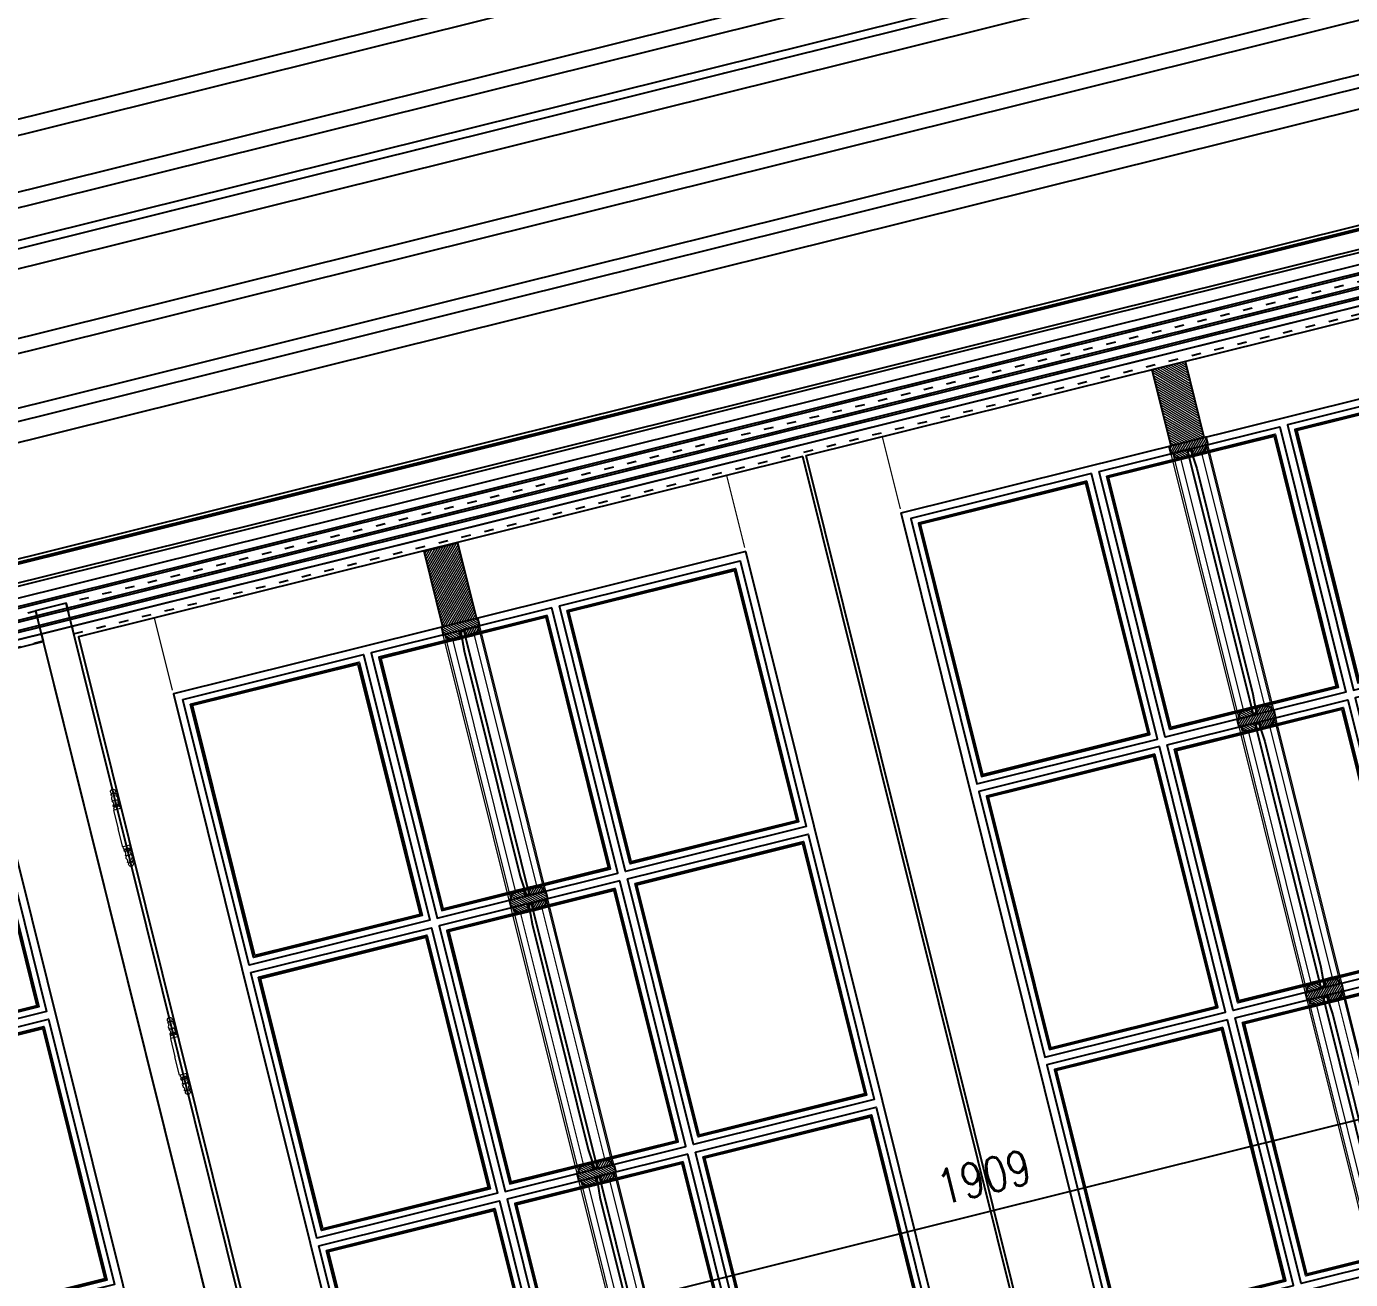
# Model space of a CAD drawing. Header units: inches. Extents: x 122939 to 389145, y 29603 to 574065.
# Drawn here: x 338455 to 340144, y 507255 to 508854 of the extents above; entities that cross this region are included whole.
import ezdxf

# ---------------------------------------------------------------- set-up
doc = ezdxf.new("R2010")
doc.units = ezdxf.units.IN
doc.header["$MEASUREMENT"] = 0
for name, pattern in [('ACAD_ISO03W100', [30, 12, -18]), ('DASHED', [0.75, 0.5, -0.25]), ('HIDDEN', [0.375, 0.25, -0.125])]:
    doc.linetypes.add(name, pattern=pattern)
doc.layers.add('A-Dim-ID', color=9, linetype='Continuous', lineweight=20)
doc.layers.add('A-Hidden', color=8, linetype='HIDDEN')
doc.layers.add('gypsum', color=31, linetype='Continuous')
doc.styles.add('ST9', font='romans.shx', dxfattribs={"width": 0.8})
doc.dimstyles.new('DIM-20', dxfattribs={"dimscale": 1000, "dimtxt": 0.044, "dimasz": 0.035, "dimexe": 0.022, "dimexo": 0.022, "dimgap": 0.022, "dimtad": 1, "dimdec": 0, "dimzin": 0, "dimdsep": 46, "dimtxsty": 'ST9', "dimblk1": 'ARCHTICK', "dimblk2": 'ARCHTICK', "dimsah": 1, "dimcen": 0.088, "dimdle": 0.04, "dimclrd": 256, "dimclre": 256, "dimclrt": 3, "dimadec": 0, "dimazin": 0, "dimtfac": 1, "dimtdec": 0, "dimtix": 1, "dimtofl": 0, "dimtmove": 1, "dimatfit": 3, "dimldrblk": 'CLOSED', "dimfxl": 1, "dimtolj": 1, "dimtzin": 0, "dimarcsym": 0})
pattern_1 = [(135, (-731.5624, 902.898), (-1.76776695, -1.76776695), [])]
pattern_2 = [(135, (-731.5624, 679.578), (-1.76776695, -1.76776695), [])]
pattern_3 = [(135, (-484.0624, 791.238), (-1.76776695, -1.76776695), [])]

# ---------------------------------------------------------------- blocks, each defined once
blk = doc.blocks.new('french door panel')
at = {"lineweight": 0}
h = blk.add_hatch(dxfattribs=at)
h.set_pattern_fill('ANSI31', color=8, scale=20, angle=90)
h.set_pattern_definition(pattern_1)
edge = h.paths.add_edge_path()
edge.add_line((6358, 4229.2), (6358, 4129.2))
edge.add_line((6358, 4129.2), (6402, 4129.2))
edge.add_line((6402, 4129.2), (6402, 4228.8))
edge.add_line((6402, 4228.8), (6358, 4228.8))
h = blk.add_hatch(dxfattribs=at)
h.set_pattern_fill('ANSI31', color=8, scale=20)
h.set_pattern_definition([(45, (-731.5624, 902.898), (-1.76776695, 1.76776695), [])])
h.paths.add_polyline_path([(6394, 4109.2), (6394, 4111.2, 0.414214), (6402, 4119.2), (6404, 4119.2), (6404, 4129.2), (6356, 4129.2), (6356, 4119.2), (6383, 4119.2), (6383, 4109.2)])
h = blk.add_hatch(dxfattribs=at)
h.set_pattern_fill('ANSI31', color=8, scale=20, angle=90)
h.set_pattern_definition(pattern_1)
h.paths.add_polyline_path([(6377, 4109.2), (6377, 4119.2), (6358, 4119.2, 0.414214), (6366, 4111.2), (6366, 4109.2)])
h = blk.add_hatch(dxfattribs=at)
h.set_pattern_fill('ANSI31', color=8, scale=20)
h.set_pattern_definition([(45, (-484.0624, 791.238), (-1.76776695, 1.76776695), [])])
edge = h.paths.add_edge_path()
edge.add_line((6356, 3760.1), (6383, 3760.1))
edge.add_line((6383, 3760.1), (6383, 3750.1))
edge.add_line((6383, 3750.1), (6394, 3750.1))
edge.add_line((6394, 3750.1), (6394, 3752.1))
edge.add_arc((6394, 3760.1), 8, 270, 360)
edge.add_line((6402, 3760.1), (6404, 3760.1))
edge.add_line((6404, 3760.1), (6404, 3770.1))
edge.add_line((6404, 3770.1), (6402, 3770.1))
edge.add_arc((6394, 3770.1), 8, 360, 450)
edge.add_line((6394, 3778.1), (6394, 3780.1))
edge.add_line((6394, 3780.1), (6383, 3780.1))
edge.add_line((6383, 3780.1), (6383, 3770.1))
edge.add_line((6383, 3770.1), (6356, 3770.1))
edge.add_line((6356, 3770.1), (6356, 3760.1))
h = blk.add_hatch(dxfattribs=at)
h.set_pattern_fill('ANSI31', color=8, scale=20, angle=90)
h.set_pattern_definition(pattern_3)
edge = h.paths.add_edge_path()
edge.add_line((6358, 3770.1), (6377, 3770.1))
edge.add_line((6377, 3770.1), (6377, 3780.1))
edge.add_line((6377, 3780.1), (6366, 3780.1))
edge.add_line((6366, 3780.1), (6366, 3778.1))
edge.add_arc((6366, 3770.1), 8, 450, 540)
h = blk.add_hatch(dxfattribs=at)
h.set_pattern_fill('ANSI31', color=8, scale=20, angle=90)
h.set_pattern_definition(pattern_3)
edge = h.paths.add_edge_path()
edge.add_line((6358, 3760.1), (6377, 3760.1))
edge.add_line((6377, 3760.1), (6377, 3750.1))
edge.add_line((6377, 3750.1), (6366, 3750.1))
edge.add_line((6366, 3750.1), (6366, 3752.1))
edge.add_arc((6366, 3760.1), 8, 180, 270, ccw=False)
h = blk.add_hatch(dxfattribs=at)
h.set_pattern_fill('ANSI31', color=8, scale=20)
h.set_pattern_definition([(45, (-731.5624, 679.578), (-1.76776695, 1.76776695), [])])
edge = h.paths.add_edge_path()
edge.add_line((6356, 3400.9), (6383, 3400.9))
edge.add_line((6383, 3400.9), (6383, 3390.9))
edge.add_line((6383, 3390.9), (6394, 3390.9))
edge.add_line((6394, 3390.9), (6394, 3392.9))
edge.add_arc((6394, 3400.9), 8, 270, 360)
edge.add_line((6402, 3400.9), (6404, 3400.9))
edge.add_line((6404, 3400.9), (6404, 3410.9))
edge.add_line((6404, 3410.9), (6402, 3410.9))
edge.add_arc((6394, 3410.9), 8, 0, 90)
edge.add_line((6394, 3418.9), (6394, 3420.9))
edge.add_line((6394, 3420.9), (6383, 3420.9))
edge.add_line((6383, 3420.9), (6383, 3410.9))
edge.add_line((6383, 3410.9), (6356, 3410.9))
edge.add_line((6356, 3410.9), (6356, 3400.9))
h = blk.add_hatch(dxfattribs=at)
h.set_pattern_fill('ANSI31', color=8, scale=20, angle=90)
h.set_pattern_definition(pattern_2)
edge = h.paths.add_edge_path()
edge.add_line((6358, 3410.9), (6377, 3410.9))
edge.add_line((6377, 3410.9), (6377, 3420.9))
edge.add_line((6377, 3420.9), (6366, 3420.9))
edge.add_line((6366, 3420.9), (6366, 3418.9))
edge.add_arc((6366, 3410.9), 8, 90, 180)
h = blk.add_hatch(dxfattribs=at)
h.set_pattern_fill('ANSI31', color=8, scale=20, angle=90)
h.set_pattern_definition(pattern_2)
edge = h.paths.add_edge_path()
edge.add_line((6358, 3400.9), (6377, 3400.9))
edge.add_line((6377, 3400.9), (6377, 3390.9))
edge.add_line((6377, 3390.9), (6366, 3390.9))
edge.add_line((6366, 3390.9), (6366, 3392.9))
edge.add_arc((6366, 3400.9), 8, 180, 270, ccw=False)
at = {"color": 8, "lineweight": 0}
for p, q in [((6003.7, 4134.2, 0), (6003.7, 4229.2, 0)), ((6756.2, 4134.2, 0), (6756.2, 4229.2, 0)), ((6356, 1974.3), (6356, 4119.2, 0)), ((6358, 4119.2, 0), (6358, 3770.1, 0)), ((6366, 4109.2, 0), (6366, 3778.1, 0)), ((6394, 4109.2, 0), (6394, 3778.1, 0)), ((6402, 4119.2, 0), (6402, 3770.1, 0)), ((6404, 1974.3), (6404, 4119.2, 0)), ((6358, 3760.1, 0), (6358, 3410.9)), ((6366, 3752.1, 0), (6366, 3418.9)), ((6394, 3752.1, 0), (6394, 3418.9)), ((6402, 3760.1, 0), (6402, 3410.9)), ((6358, 3400.9), (6358, 3051.7)), ((6402, 3400.9), (6402, 3051.7)), ((6366, 3392.9), (6366, 3059.7)), ((6394, 3392.9), (6394, 3059.7))]:
    blk.add_line(p, q, dxfattribs=at)
at = {"color": 0, "lineweight": -2, "elevation": 0}
for points in [[(5903.7, 4229.2), (6856.2, 4229.2), (6856.2, 1662.2), (5903.7, 1662.2)], [(6003.7, 4129.2), (6756.2, 4129.2), (6756.2, 1964.3), (6003.7, 1964.3)], [(6251.2, 4119.2), (6013.7, 4119.2), (6013.7, 3770.1), (6251.2, 3770.1)], [(6243.2, 4111.2), (6021.7, 4111.2), (6021.7, 3778.1), (6243.2, 3778.1)], [(6241.2, 4109.2), (6023.7, 4109.2), (6023.7, 3780.1), (6241.2, 3780.1)], [(6261.2, 4119.2), (6498.7, 4119.2), (6498.7, 3770.1), (6261.2, 3770.1)], [(6269.2, 4111.2), (6490.7, 4111.2), (6490.7, 3778.1), (6269.2, 3778.1)], [(6271.2, 4109.2), (6488.7, 4109.2), (6488.7, 3780.1), (6271.2, 3780.1)], [(6746.2, 4119.2), (6508.7, 4119.2), (6508.7, 3770.1), (6746.2, 3770.1)], [(6738.2, 4111.2), (6516.7, 4111.2), (6516.7, 3778.1), (6738.2, 3778.1)], [(6736.2, 4109.2), (6518.7, 4109.2), (6518.7, 3780.1), (6736.2, 3780.1)], [(6251.2, 3760.1), (6013.7, 3760.1), (6013.7, 3410.9), (6251.2, 3410.9)], [(6243.2, 3752.1), (6021.7, 3752.1), (6021.7, 3418.9), (6243.2, 3418.9)], [(6241.2, 3750.1), (6023.7, 3750.1), (6023.7, 3420.9), (6241.2, 3420.9)], [(6261.2, 3760.1), (6498.7, 3760.1), (6498.7, 3410.9), (6261.2, 3410.9)], [(6269.2, 3752.1), (6490.7, 3752.1), (6490.7, 3418.9), (6269.2, 3418.9)], [(6271.2, 3750.1), (6488.7, 3750.1), (6488.7, 3420.9), (6271.2, 3420.9)], [(6746.2, 3760.1), (6508.7, 3760.1), (6508.7, 3410.9), (6746.2, 3410.9)], [(6738.2, 3752.1), (6516.7, 3752.1), (6516.7, 3418.9), (6738.2, 3418.9)], [(6736.2, 3750.1), (6518.7, 3750.1), (6518.7, 3420.9), (6736.2, 3420.9)], [(6251.2, 3400.9), (6013.7, 3400.9), (6013.7, 3051.7), (6251.2, 3051.7)], [(6261.2, 3400.9), (6498.7, 3400.9), (6498.7, 3051.7), (6261.2, 3051.7)], [(6746.2, 3400.9), (6508.7, 3400.9), (6508.7, 3051.7), (6746.2, 3051.7)], [(6243.2, 3392.9), (6021.7, 3392.9), (6021.7, 3059.7), (6243.2, 3059.7)], [(6241.2, 3390.9), (6023.7, 3390.9), (6023.7, 3061.7), (6241.2, 3061.7)], [(6269.2, 3392.9), (6490.7, 3392.9), (6490.7, 3059.7), (6269.2, 3059.7)], [(6271.2, 3390.9), (6488.7, 3390.9), (6488.7, 3061.7), (6271.2, 3061.7)], [(6738.2, 3392.9), (6516.7, 3392.9), (6516.7, 3059.7), (6738.2, 3059.7)], [(6736.2, 3390.9), (6518.7, 3390.9), (6518.7, 3061.7), (6736.2, 3061.7)], [(6261.2, 3041.7), (6498.7, 3041.7), (6498.7, 2692.6), (6261.2, 2692.6)]]:
    blk.add_lwpolyline(points, close=True, dxfattribs=at)
at = {"color": 8, "lineweight": -2, "elevation": 0}
blk.add_lwpolyline([(6358, 4229.2), (6358, 4129.2), (6402, 4129.2), (6402, 4228.8), (6358, 4228.8)], dxfattribs=at)
for points in [[(6356, 4119.2), (6356, 4129.2), (6404, 4129.2), (6404, 4119.2), (6402, 4119.2, -0.414214), (6394, 4111.2), (6394, 4109.2), (6383, 4109.2), (6383, 4119.2), (6356, 4119.2)], [(6358, 4119.2), (6377, 4119.2), (6377, 4109.2), (6366, 4109.2), (6366, 4111.2, -0.414214), (6358, 4119.2, 1)], [(6358, 3770.1), (6377, 3770.1), (6377, 3780.1), (6366, 3780.1), (6366, 3778.1, 0.414214), (6358, 3770.1, -1)], [(6358, 3760.1), (6377, 3760.1), (6377, 3750.1), (6366, 3750.1), (6366, 3752.1, -0.414214), (6358, 3760.1, 1)], [(6358, 3410.9), (6377, 3410.9), (6377, 3420.9), (6366, 3420.9), (6366, 3418.9, 0.414214), (6358, 3410.9, -1)], [(6358, 3400.9), (6377, 3400.9), (6377, 3390.9), (6366, 3390.9), (6366, 3392.9, -0.414214), (6358, 3400.9, 1)]]:
    blk.add_lwpolyline(points, format="xyb", dxfattribs=at)
at = {"color": 8, "elevation": 0}
for points in [[(6383.2, 3796.3), (6381.2, 3772.1), (6377.2, 3772.1), (6377.2, 4117.2), (6381.2, 4117.2), (6383.2, 4093)], [(6383.2, 3437.2), (6381.2, 3412.9), (6377.2, 3412.9), (6377.2, 3758.1), (6381.2, 3758.1), (6383.2, 3733.8)], [(6383.2, 3078), (6381.2, 3053.7), (6377.2, 3053.7), (6377.2, 3398.9), (6381.2, 3398.9), (6383.2, 3374.7)]]:
    blk.add_lwpolyline(points, close=True, dxfattribs=at)
at = {"color": 8, "lineweight": -2, "elevation": 0}
for points in [[(6356, 3770.1), (6383, 3770.1), (6383, 3780.1), (6394, 3780.1), (6394, 3778.1, -0.414214), (6402, 3770.1), (6404, 3770.1), (6404, 3760.1), (6402, 3760.1, -0.414214), (6394, 3752.1), (6394, 3750.1), (6383, 3750.1), (6383, 3760.1), (6356, 3760.1)], [(6356, 3400.9), (6383, 3400.9), (6383, 3390.9), (6394, 3390.9), (6394, 3392.9, 0.414214), (6402, 3400.9), (6404, 3400.9), (6404, 3410.9), (6402, 3410.9, 0.414214), (6394, 3418.9), (6394, 3420.9), (6383, 3420.9), (6383, 3410.9), (6356, 3410.9)]]:
    blk.add_lwpolyline(points, format="xyb", close=True, dxfattribs=at)
blk = doc.blocks.new('french door fixed panel')
at = {"color": 0, "lineweight": -2, "elevation": 0}
for points in [[(7599.9, 4234.2), (6901.2, 4234.2), (6901.2, 1662.2), (7599.9, 1662.2)], [(7499.9, 4134.2), (7001.2, 4134.2), (7001.2, 1969.3), (7499.9, 1969.3)], [(7245.6, 4124.2), (7011.2, 4124.2), (7011.2, 3775.1), (7245.6, 3775.1)], [(7237.6, 4116.2), (7019.2, 4116.2), (7019.2, 3783.1), (7237.6, 3783.1)], [(7235.6, 4114.2), (7021.2, 4114.2), (7021.2, 3785.1), (7235.6, 3785.1)], [(7245.6, 3765.1), (7011.2, 3765.1), (7011.2, 3415.9), (7245.6, 3415.9)], [(7237.6, 3757.1), (7019.2, 3757.1), (7019.2, 3423.9), (7237.6, 3423.9)], [(7235.6, 3755.1), (7021.2, 3755.1), (7021.2, 3425.9), (7235.6, 3425.9)]]:
    blk.add_lwpolyline(points, close=True, dxfattribs=at)
blk = doc.blocks.new('hinge paumelle')
at = {"color": 0, "lineweight": 0}
for p, q in [((3515.3, 5242.2), (3523.8, 5242.2)), ((3516.2, 5246.9), (3522.9, 5246.9)), ((3516.2, 5245.5), (3522.9, 5245.5)), ((3515.3, 5194), (3523.8, 5194)), ((3516.2, 5190.6), (3522.9, 5190.6)), ((3516.2, 5189.3), (3522.9, 5189.3))]:
    blk.add_line(p, q, dxfattribs=at)
for points in [[(3519.5, 5254), (3515.3, 5254, -0.197419), (3516.7, 5250.7, -0.309597), (3515.3, 5248.4), (3519.5, 5248.4)], [(3519.5, 5262.8), (3515.8, 5262.8, -0.404064), (3516.1, 5258.5, 0.508017), (3517.4, 5254), (3519.5, 5254)], [(3519.5, 5262.8), (3523.3, 5262.8, 0.404064), (3523, 5258.5, -0.508017), (3521.7, 5254), (3519.5, 5254)], [(3519.5, 5254), (3523.8, 5254, 0.197419), (3522.4, 5250.7, 0.309597), (3523.8, 5248.4), (3519.5, 5248.4)], [(3519.5, 5182.1), (3515.3, 5182.1, 0.197419), (3516.7, 5185.4, 0.309597), (3515.3, 5187.8), (3519.5, 5187.8)], [(3519.5, 5182.1), (3523.8, 5182.1, -0.197419), (3522.4, 5185.4, -0.309597), (3523.8, 5187.8), (3519.5, 5187.8)], [(3519.5, 5173.3), (3515.8, 5173.3, 0.404064), (3516.1, 5177.6, -0.508017), (3517.4, 5182.1), (3519.5, 5182.1)], [(3519.5, 5173.3), (3523.3, 5173.3, -0.404064), (3523, 5177.6, 0.508017), (3521.7, 5182.1), (3519.5, 5182.1)]]:
    blk.add_lwpolyline(points, format="xyb", dxfattribs=at)
for points in [[(3519.5, 5248.4), (3515.3, 5248.4), (3515.3, 5246.9), (3516.2, 5246.9), (3516.2, 5245.5), (3515.3, 5245.5), (3515.3, 5242.2), (3514.5, 5242.2), (3514.5, 5218.1)], [(3519.5, 5248.4), (3523.8, 5248.4), (3523.8, 5246.9), (3522.9, 5246.9), (3522.9, 5245.5), (3523.8, 5245.5), (3523.8, 5242.2), (3524.5, 5242.2), (3524.5, 5218.1)], [(3519.5, 5187.8), (3515.3, 5187.8), (3515.3, 5189.3), (3516.2, 5189.3), (3516.2, 5190.6), (3515.3, 5190.6), (3515.3, 5194), (3514.5, 5194), (3514.5, 5218.1)], [(3519.5, 5187.8), (3523.8, 5187.8), (3523.8, 5189.3), (3522.9, 5189.3), (3522.9, 5190.6), (3523.8, 5190.6), (3523.8, 5194), (3524.5, 5194), (3524.5, 5218.1)]]:
    blk.add_lwpolyline(points, dxfattribs=at)
for centre, start, end in [((3519.5, 5265.7), 287.5595, 252.4405), ((3519.5, 5170.4), 107.5595, 72.4405)]:
    blk.add_arc(centre, 3.04, start, end, dxfattribs=at)
blk = doc.blocks.new('_ARCHTICK')
at = {"color": 0, "linetype": 'ByBlock', "const_width": 0.15}
blk.add_lwpolyline([(-0.5, -0.5), (0.5, 0.5)], dxfattribs=at)
blk = doc.blocks.new('*D357')
at = {"layer": 'A-Dim-ID', "lineweight": -2, "transparency": 16777216}
blk.add_line((338721.6, 507102.9), (340652.3, 507583.3), dxfattribs=at)
at = {"layer": 'Defpoints', "color": 0, "transparency": 16777216}
for p in [(340613.4, 507573.6, 0), (340613.4, 507573.6), (338760.5, 507112.6, 0)]:
    blk.add_point(p, dxfattribs=at)
at = {"layer": 'A-Dim-ID', "lineweight": -2, "transparency": 16777216, "xscale": 35, "yscale": 35, "zscale": 35}
for p, rotation in [((340613.4, 507573.6), 13.9714232829857), ((338760.5, 507112.6), 193.9714232829857)]:
    blk.add_blockref('_ARCHTICK', p, dxfattribs=dict(at, rotation=rotation))
at = {"layer": 'A-Dim-ID', "color": 3, "transparency": 16777216, "insert": (339676.3, 507385.8), "char_height": 44, "attachment_point": 5, "rotation": 13.9714, "style": 'ST9'}
blk.add_mtext('\\A1;1909', dxfattribs=at)
blk = doc.blocks.new('_CLOSED')
at = {"color": 0, "linetype": 'ByBlock'}
for p, q in [((-1, 0.167), (0, 0)), ((-1, 0.167), (-1, -0.167)), ((0, 0), (-1, -0.167)), ((0, 0), (-1, 0))]:
    blk.add_line(p, q, dxfattribs=at)

msp = doc.modelspace()

# ---------------------------------------------------------------- linework, layer by layer
msp.add_line((337793.693, 507909.742, 0.001), (341093.955, 508730.842, 0.001))
at = {"color": 0, "linetype": 'ACAD_ISO03W100'}
for points, elevation in [([(340367.886, 508581.272), (338505.201, 508117.839), (338514.858, 508079.022), (340377.543, 508542.455), (340377.543, 508542.455), (340367.886, 508581.272)], -0.001), ([(338428.42, 505401.795), (338389.604, 505392.137), (337757.723, 507931.868), (338466.384, 508108.181), (338476.042, 508069.365), (337806.197, 507902.708)], -0.008)]:
    msp.add_lwpolyline(points, close=True, dxfattribs=dict(at, elevation=elevation))
at = {"color": 0, "elevation": 0.001}
msp.add_lwpolyline([(339122.409, 505471.409), (339161.225, 505481.067), (338505.201, 508117.839), (338466.384, 508108.181)], close=True, dxfattribs=at)
at = {"layer": 'A-Hidden', "linetype": 'DASHED', "lineweight": 0, "ltscale": 10}
msp.add_line((334915.815, 507692.654, 0), (344654.558, 510115.637, -0.001), dxfattribs=at)
at = {"layer": 'gypsum', "color": 8}
for p, q in [((342015.257, 509623.861, -0.001), (336561.357, 508266.94, -0.001)), ((336566.186, 508247.532, -0.001), (342020.086, 509604.453, -0.001)), ((342447.492, 509540.487, -0.007), (336188.027, 507983.142, -0.001)), ((336529.714, 508166.324, -0.001), (342090.36, 509549.803, -0.001)), ((342095.188, 509530.394, -0.001), (336510.282, 508140.879, -0.001)), ((336500.531, 508097.234, -0.001), (342129.106, 509497.614, -0.001)), ((342520.094, 509469.509, -0.007), (336182.338, 507892.686, -0.001)), ((342530.076, 509452.741, -0.007), (336183.737, 507873.782, -0.001)), ((342626.714, 509407.282, -0.007), (336117.611, 507787.828, -0.001)), ((342635.682, 509392.378, -0.007), (336103.059, 507767.072, -0.001))]:
    msp.add_line(p, q, dxfattribs=at)
at = {"layer": 'gypsum', "color": 8, "elevation": -0.001}
for points in [[(336007.252, 507964.202), (341937.437, 509439.622)], [(336080.873, 507735.202), (342660.532, 509372.21)]]:
    msp.add_lwpolyline(points, dxfattribs=at)
at = {"layer": 'gypsum', "elevation": 0}
for points in [[(338292.702, 505491.687), (337672.893, 507982.896), (341166.392, 508852.073), (341786.201, 506360.863)], [(338296.911, 505492.734), (337678.149, 507979.734), (341163.23, 508846.817), (341781.992, 506359.816)], [(338298.885, 505493.225), (337680.615, 507978.251), (341161.747, 508844.351), (341780.018, 506359.325)], [(338321.608, 505498.878), (337708.991, 507961.181), (341144.678, 508815.974), (341757.294, 506353.671)], [(338325.573, 505499.865), (337713.942, 507958.203), (341141.7, 508811.024), (341753.33, 506352.685)], [(338340.157, 505503.493), (337732.155, 507947.248), (341130.744, 508792.811), (341738.746, 506349.056)], [(338350.102, 505505.968), (337744.574, 507939.777), (341123.273, 508780.392), (341728.801, 506346.582)], [(338352.409, 505506.542), (337747.456, 507938.044), (341121.54, 508777.51), (341726.493, 506346.008)], [(338366.71, 505510.1), (337765.314, 507927.301), (341110.797, 508759.652), (341712.193, 506342.45)], [(338369.017, 505510.674), (337768.196, 507925.568), (341109.064, 508756.77), (341709.885, 506341.876)], [(338378.963, 505513.148), (337780.616, 507918.096), (341101.592, 508744.349), (341699.939, 506339.401)], [(338381.272, 505513.723), (337783.499, 507916.362), (341099.858, 508741.467), (341697.631, 506338.827)], [(338389.743, 505515.83), (337794.079, 507909.998), (341093.494, 508730.887), (341689.159, 506336.719)]]:
    msp.add_lwpolyline(points, dxfattribs=at)

# ---------------------------------------------------------------- block references
at = {"color": 0, "rotation": 13.97142328298569}
msp.add_blockref('french door panel', (334741.631, 502776.777, 0.001), dxfattribs=at)
at = {"color": 0, "xscale": -1, "rotation": 13.97142328298562}
for name, p in [('french door panel', (346195.453, 505626.468, 0.001)), ('french door fixed panel', (346195.453, 505626.468, 0.001)), ('hinge paumelle', (343251.72, 503617.457, 0.001)), ('hinge paumelle', (343324.151, 503326.332, 0.001))]:
    msp.add_blockref(name, p, dxfattribs=at)

# ---------------------------------------------------------------- dimensions: what is measured, and where the dimension line sits
at = {"layer": 'A-Dim-ID'}
dim = msp.add_linear_dim(base=(340613.437, 507573.613, 0), p1=(338760.456, 507112.594, 0.001), p2=(340613.437, 507573.613, 0.001), angle=13.971423, dimstyle='DIM-20', dxfattribs=at)
dim.commit()
dim.dimension.update_dxf_attribs({"geometry": '*D357', "text_midpoint": (339676.324, 507385.802, 0)})

doc.saveas('drawing.dxf')
